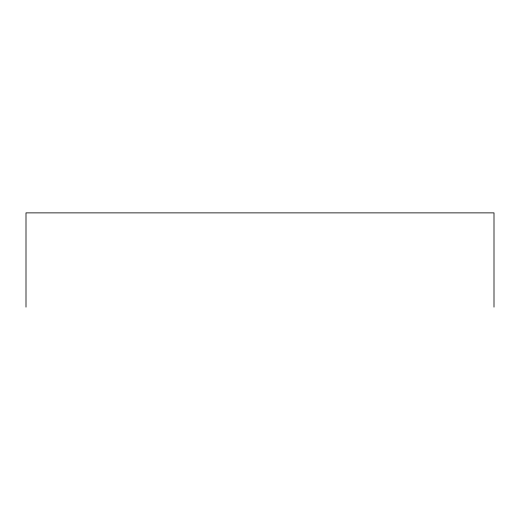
<?xml version="1.0" encoding="UTF-8"?>
<svg xmlns="http://www.w3.org/2000/svg" width="520" height="520" viewBox="0 0 520 520"><rect width="100%" height="100%" fill="white"/><g stroke="black" fill="none" stroke-linecap="round" stroke-linejoin="round"><path stroke-width="0.78" d="M494 307.125L494 212.875L26 212.875L26 307.125"/></g></svg>
